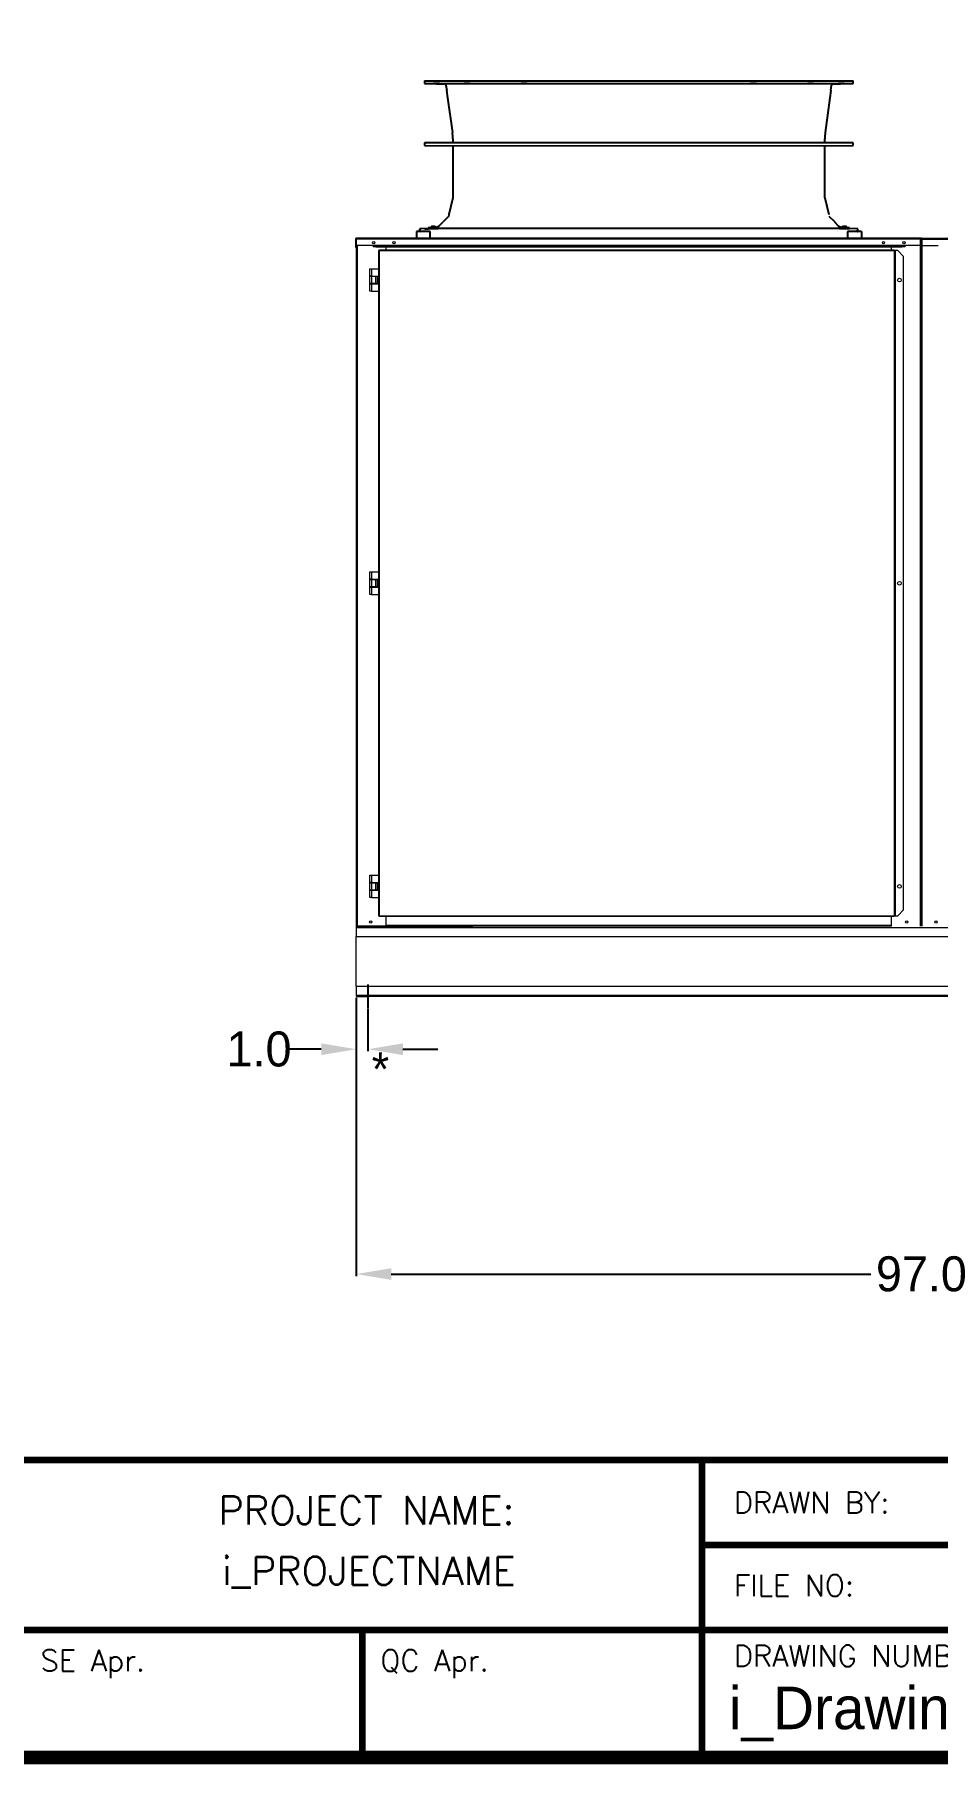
# Model space of a CAD drawing. Header units: inches. Extents: x 2468 to 2948, y -685 to -381.
# Drawn here: x 2783.1 to 2860.6, y -678.1 to -529.8 of the extents above; entities that cross this region are included whole.
import ezdxf
from ezdxf.enums import TextEntityAlignment as Align

# ---------------------------------------------------------------- set-up
doc = ezdxf.new("R2010")
doc.units = ezdxf.units.IN
doc.header["$MEASUREMENT"] = 0
doc.styles.add('SIMPLEX', font='SIMPLEX')
doc.dimstyles.get("Standard").update_dxf_attribs({"dimtxt": 3, "dimasz": 3, "dimexe": 0.18, "dimexo": 0.0625, "dimgap": 0.09, "dimtad": 0, "dimtih": 1, "dimtoh": 1, "dimdec": 1, "dimzin": 0, "dimdsep": 46, "dimtxsty": 'Standard', "dimcen": 0.09, "dimadec": 0, "dimazin": 0, "dimtfac": 1, "dimtdec": 1, "dimtofl": 0, "dimtmove": 0, "dimatfit": 3, "dimfxl": 1, "dimtolj": 1, "dimtzin": 0, "dimarcsym": 0})

# ---------------------------------------------------------------- blocks, each defined once
blk = doc.blocks.new('*D5')
at = {"color": 0, "lineweight": -2}
for p, q in [((2810.73, -612.36), (2810.73, -616.95)), ((2811.73, -613.29), (2811.73, -616.95)), ((2807.73, -616.77), (2804.73, -616.77)), ((2814.73, -616.77), (2817.73, -616.77))]:
    blk.add_line(p, q, dxfattribs=at)
at = {"color": 0}
for points in [[(2807.73, -616.27), (2807.73, -617.27), (2810.73, -616.77)], [(2814.73, -616.27), (2814.73, -617.27), (2811.73, -616.77)]]:
    blk.add_solid(points, dxfattribs=at)
at = {"color": 0, "insert": (2802.39, -616.77), "char_height": 3, "attachment_point": 5}
blk.add_mtext('\\A1;1.0', dxfattribs=at)
blk = doc.blocks.new('*D6')
at = {"color": 0, "lineweight": -2}
for p, q in [((2810.73, -612.42), (2810.73, -636.23)), ((2907.73, -612.29), (2907.73, -636.23)), ((2813.73, -636.05), (2854.89, -636.05)), ((2904.73, -636.05), (2863.57, -636.05))]:
    blk.add_line(p, q, dxfattribs=at)
at = {"color": 0}
for points in [[(2813.73, -635.55), (2813.73, -636.55), (2810.73, -636.05)], [(2904.73, -635.55), (2904.73, -636.55), (2907.73, -636.05)]]:
    blk.add_solid(points, dxfattribs=at)
at = {"color": 0, "insert": (2859.23, -636.05), "char_height": 3, "attachment_point": 5}
blk.add_mtext('\\A1;97.0', dxfattribs=at)

msp = doc.modelspace()

# ---------------------------------------------------------------- linework, layer by layer
at = {"color": 0, "linetype": 'Continuous', "lineweight": 25}
for p, q in [((2816.58, -533.73), (2816.58, -533.96)), ((2816.58, -533.73), (2821.97, -533.73)), ((2816.58, -533.96), (2817.23, -533.96)), ((2816.58, -533.96), (2821.97, -533.96)), ((2818.04, -533.97), (2818.28, -533.97)), ((2821.97, -533.73), (2853.39, -533.73)), ((2821.97, -533.96), (2853.39, -533.96)), ((2851.69, -533.97), (2851.93, -533.97)), ((2852.74, -533.96), (2853.39, -533.96)), ((2853.39, -533.96), (2853.39, -533.73)), ((2818.43, -534.11), (2818.5, -534.56)), ((2818.48, -534.56), (2818.57, -535.19)), ((2818.56, -535.19), (2818.98, -538.15)), ((2850.99, -538.15), (2851.4, -535.19)), ((2851.4, -535.19), (2851.49, -534.56)), ((2851.47, -534.56), (2851.53, -534.11)), ((2819.02, -539.03), (2816.58, -539.05)), ((2816.58, -539.05), (2816.58, -539.27)), ((2816.58, -539.27), (2819.02, -539.29)), ((2819.02, -538.7), (2819.02, -539.03)), ((2853.39, -539.05), (2819.02, -539.03)), ((2819.02, -539.29), (2853.39, -539.27)), ((2819.02, -539.29), (2819.02, -543.75)), ((2850.95, -539.03), (2850.95, -538.7)), ((2850.95, -543.75), (2850.95, -539.29)), ((2853.39, -539.27), (2853.39, -539.05)), ((2819.02, -543.75), (2818.69, -545.19)), ((2850.95, -543.75), (2851.28, -545.19)), ((2817.86, -546.15), (2818.2, -545.81)), ((2818.65, -545.36), (2818.18, -545.81)), ((2818.69, -545.19), (2818.65, -545.36)), ((2851.79, -545.81), (2851.32, -545.36)), ((2851.77, -545.81), (2852.1, -546.15)), ((2815.89, -546.64), (2815.89, -547.23)), ((2817.07, -546.64), (2815.89, -546.64)), ((2815.89, -547.23), (2817.07, -547.23)), ((2816.26, -546.41), (2816.18, -546.41)), ((2816.18, -546.41), (2816.18, -546.42)), ((2816.18, -546.42), (2816.18, -546.58)), ((2816.2, -546.58), (2816.2, -546.42)), ((2816.91, -546.4), (2816.26, -546.41)), ((2816.91, -546.34), (2816.91, -546.41)), ((2817.04, -546.34), (2816.91, -546.34)), ((2816.92, -546.41), (2816.91, -546.41)), ((2816.97, -546.41), (2816.92, -546.41)), ((2817.77, -546.34), (2817.04, -546.34)), ((2817.07, -547.23), (2817.07, -546.64)), ((2817.07, -547.23), (2852.9, -547.23)), ((2817.11, -546.3), (2817.11, -546.34)), ((2817.18, -546.3), (2817.11, -546.3)), ((2817.57, -546.3), (2817.18, -546.3)), ((2817.25, -546.22), (2817.25, -546.21)), ((2817.25, -546.21), (2817.26, -546.21)), ((2817.25, -546.21), (2817.25, -546.21)), ((2817.25, -546.21), (2817.25, -546.22)), ((2817.26, -546.21), (2817.26, -546.22)), ((2817.28, -546.21), (2817.28, -546.21)), ((2817.35, -546.21), (2817.35, -546.22)), ((2817.38, -546.22), (2817.38, -546.21)), ((2817.43, -546.21), (2817.43, -546.21)), ((2817.44, -546.21), (2817.44, -546.21)), ((2817.57, -546.3), (2817.86, -546.15)), ((2817.58, -546.34), (2817.57, -546.3)), ((2817.77, -546.41), (2817.77, -546.34)), ((2817.77, -546.37), (2852.19, -546.37)), ((2852.19, -546.4), (2817.77, -546.4)), ((2852.02, -546.64), (2852.02, -546.64)), ((2852.1, -546.15), (2852.39, -546.3)), ((2852.19, -546.34), (2852.19, -546.41)), ((2852.32, -546.34), (2852.19, -546.34)), ((2853.06, -546.34), (2852.32, -546.34)), ((2852.39, -546.3), (2852.39, -546.34)), ((2852.46, -546.3), (2852.39, -546.3)), ((2852.86, -546.3), (2852.46, -546.3)), ((2852.7, -546.21), (2852.7, -546.21)), ((2852.86, -546.34), (2852.86, -546.3)), ((2852.9, -546.64), (2852.9, -547.23)), ((2854.08, -546.64), (2852.9, -546.64)), ((2852.9, -547.23), (2854.08, -547.23)), ((2853.05, -546.41), (2852.99, -546.41)), ((2853.06, -546.41), (2853.05, -546.41)), ((2853.06, -546.41), (2853.06, -546.34)), ((2853.7, -546.41), (2853.06, -546.4)), ((2853.79, -546.41), (2853.7, -546.41)), ((2853.76, -546.58), (2853.77, -546.42)), ((2853.78, -546.58), (2853.79, -546.42)), ((2854.08, -546.64), (2854.08, -547.23))]:
    msp.add_line(p, q, dxfattribs=at)
at = {"color": 0, "linetype": 'Continuous', "lineweight": 15}
for p, q in [((2810.73, -547.31), (2810.66, -547.31)), ((2810.66, -547.31), (2810.66, -547.98)), ((2859.23, -547.23), (2810.73, -547.23)), ((2810.73, -547.31), (2810.73, -547.23)), ((2859.23, -547.31), (2810.73, -547.31)), ((2810.73, -547.85), (2810.73, -547.31)), ((2810.73, -547.31), (2810.73, -547.98)), ((2859.23, -547.31), (2859.16, -547.31)), ((2859.16, -547.98), (2859.16, -547.31)), ((2859.23, -547.23), (2907.73, -547.23)), ((2859.23, -547.31), (2859.23, -547.23)), ((2859.23, -547.31), (2859.23, -547.23)), ((2859.23, -547.31), (2907.73, -547.31)), ((2859.23, -547.85), (2859.23, -547.31)), ((2859.23, -547.98), (2859.23, -547.31)), ((2859.23, -547.85), (2859.23, -547.31)), ((2859.23, -547.98), (2859.23, -547.31)), ((2859.23, -547.31), (2859.31, -547.31)), ((2859.31, -547.98), (2859.31, -547.31)), ((2810.66, -547.98), (2810.73, -547.98)), ((2812.17, -547.85), (2810.73, -547.85)), ((2810.73, -547.85), (2810.73, -606.23)), ((2810.81, -547.85), (2810.81, -606.23)), ((2812.17, -547.85), (2812.17, -547.89)), ((2812.17, -547.85), (2857.8, -547.85)), ((2812.17, -547.85), (2812.17, -547.85)), ((2857.8, -547.85), (2812.17, -547.85)), ((2812.17, -547.89), (2812.17, -547.96)), ((2812.42, -547.9), (2812.17, -547.89)), ((2812.42, -547.97), (2812.17, -547.96)), ((2812.42, -547.9), (2812.42, -547.97)), ((2812.42, -547.9), (2857.54, -547.9)), ((2812.42, -547.97), (2857.54, -547.97)), ((2812.63, -548.29), (2812.63, -605.33)), ((2812.63, -548.29), (2812.71, -548.29)), ((2812.71, -548.29), (2812.71, -548.21)), ((2812.71, -548.21), (2856.89, -548.21)), ((2812.71, -548.29), (2812.71, -605.33)), ((2812.71, -548.29), (2856.89, -548.29)), ((2813.28, -547.97), (2813.28, -548.21)), ((2856.68, -548.21), (2856.68, -547.97)), ((2856.89, -548.21), (2856.89, -548.29)), ((2856.89, -548.29), (2856.89, -605.33)), ((2856.89, -548.29), (2856.97, -548.29)), ((2856.97, -548.29), (2856.97, -605.33)), ((2856.97, -605.33), (2856.97, -548.29)), ((2856.97, -548.29), (2856.97, -548.29)), ((2857.21, -548.29), (2856.97, -548.29)), ((2857.21, -548.29), (2857.71, -548.79)), ((2857.8, -547.89), (2857.54, -547.9)), ((2857.54, -547.9), (2857.54, -547.97)), ((2857.8, -547.96), (2857.54, -547.97)), ((2857.71, -604.83), (2857.71, -548.79)), ((2857.8, -547.89), (2857.8, -547.85)), ((2857.8, -547.85), (2857.8, -547.85)), ((2859.23, -547.85), (2857.8, -547.85)), ((2857.8, -547.89), (2857.8, -547.96)), ((2859.16, -606.23), (2859.16, -547.85)), ((2859.16, -547.98), (2859.23, -547.98)), ((2859.23, -547.85), (2860.67, -547.85)), ((2859.23, -547.85), (2859.23, -606.23)), ((2859.23, -547.85), (2859.23, -606.23)), ((2859.31, -547.98), (2859.23, -547.98)), ((2859.31, -606.23), (2859.31, -547.85)), ((2811.91, -550.47), (2811.91, -549.84)), ((2811.91, -549.84), (2812.03, -549.84)), ((2812.03, -549.84), (2812.03, -550.47)), ((2812.03, -549.84), (2812.63, -549.84)), ((2812.03, -550.47), (2811.91, -550.47)), ((2811.91, -551.12), (2811.91, -550.49)), ((2811.91, -550.49), (2812.03, -550.49)), ((2812.03, -551.12), (2811.91, -551.12)), ((2811.91, -551.77), (2811.91, -551.14)), ((2811.91, -551.14), (2812.03, -551.14)), ((2812.03, -551.77), (2811.91, -551.77)), ((2812.03, -550.47), (2812.63, -550.47)), ((2812.03, -550.49), (2812.03, -551.12)), ((2812.03, -550.49), (2812.41, -550.49)), ((2812.41, -551.12), (2812.03, -551.12)), ((2812.03, -551.14), (2812.03, -551.77)), ((2812.03, -551.14), (2812.63, -551.14)), ((2812.03, -551.77), (2812.63, -551.77)), ((2812.07, -550.47), (2812.07, -550.49)), ((2812.07, -551.12), (2812.07, -551.14)), ((2812.38, -550.49), (2812.38, -550.47)), ((2812.38, -551.14), (2812.38, -551.12)), ((2812.41, -551.12), (2812.41, -550.49)), ((2812.41, -550.49), (2812.54, -550.49)), ((2812.54, -551.12), (2812.41, -551.12)), ((2812.54, -550.49), (2812.54, -551.12)), ((2811.91, -576.47), (2811.91, -575.84)), ((2811.91, -575.84), (2812.03, -575.84)), ((2812.03, -576.47), (2811.91, -576.47)), ((2811.91, -577.12), (2811.91, -576.49)), ((2811.91, -576.49), (2812.03, -576.49)), ((2812.03, -575.84), (2812.03, -576.47)), ((2812.03, -575.84), (2812.63, -575.84)), ((2812.03, -576.47), (2812.63, -576.47)), ((2812.03, -576.49), (2812.03, -577.12)), ((2812.03, -576.49), (2812.41, -576.49)), ((2812.07, -576.47), (2812.07, -576.49)), ((2812.38, -576.49), (2812.38, -576.47)), ((2812.41, -577.12), (2812.41, -576.49)), ((2812.41, -576.49), (2812.54, -576.49)), ((2812.54, -576.49), (2812.54, -577.12)), ((2812.03, -577.12), (2811.91, -577.12)), ((2811.91, -577.77), (2811.91, -577.14)), ((2811.91, -577.14), (2812.03, -577.14)), ((2812.03, -577.77), (2811.91, -577.77)), ((2812.41, -577.12), (2812.03, -577.12)), ((2812.03, -577.14), (2812.03, -577.77)), ((2812.03, -577.14), (2812.63, -577.14)), ((2812.03, -577.77), (2812.63, -577.77)), ((2812.07, -577.12), (2812.07, -577.14)), ((2812.38, -577.14), (2812.38, -577.12)), ((2812.54, -577.12), (2812.41, -577.12)), ((2811.91, -602.47), (2811.91, -601.84)), ((2811.91, -601.84), (2812.03, -601.84)), ((2812.03, -601.84), (2812.03, -602.47)), ((2812.03, -601.84), (2812.63, -601.84)), ((2812.03, -602.47), (2811.91, -602.47)), ((2811.91, -603.12), (2811.91, -602.49)), ((2811.91, -602.49), (2812.03, -602.49)), ((2812.03, -603.12), (2811.91, -603.12)), ((2811.91, -603.77), (2811.91, -603.14)), ((2811.91, -603.14), (2812.03, -603.14)), ((2812.03, -602.47), (2812.63, -602.47)), ((2812.03, -602.49), (2812.03, -603.12)), ((2812.03, -602.49), (2812.41, -602.49)), ((2812.41, -603.12), (2812.03, -603.12)), ((2812.03, -603.14), (2812.03, -603.77)), ((2812.03, -603.14), (2812.63, -603.14)), ((2812.07, -602.47), (2812.07, -602.49)), ((2812.07, -603.12), (2812.07, -603.14)), ((2812.38, -602.49), (2812.38, -602.47)), ((2812.38, -603.14), (2812.38, -603.12)), ((2812.41, -603.12), (2812.41, -602.49)), ((2812.41, -602.49), (2812.54, -602.49)), ((2812.54, -603.12), (2812.41, -603.12)), ((2812.54, -602.49), (2812.54, -603.12)), ((2812.03, -603.77), (2811.91, -603.77)), ((2812.03, -603.77), (2812.63, -603.77)), ((2857.71, -604.83), (2857.21, -605.33)), ((2810.81, -606.23), (2810.73, -606.23)), ((2810.73, -606.23), (2810.73, -606.34)), ((2810.73, -606.34), (2907.73, -606.34)), ((2810.73, -606.34), (2810.73, -607.11)), ((2820.73, -606.34), (2810.73, -606.34)), ((2813.28, -606.23), (2810.81, -606.23)), ((2812.63, -605.33), (2812.71, -605.33)), ((2812.71, -605.33), (2856.89, -605.33)), ((2812.71, -605.4), (2812.71, -605.33)), ((2856.89, -605.4), (2812.71, -605.4)), ((2813.28, -605.4), (2813.28, -606.23)), ((2856.68, -606.16), (2813.28, -606.16)), ((2856.68, -606.23), (2813.28, -606.23)), ((2856.68, -606.23), (2856.68, -605.4)), ((2856.89, -605.33), (2856.97, -605.33)), ((2856.89, -605.33), (2856.89, -605.4)), ((2856.97, -605.33), (2856.97, -605.33)), ((2856.97, -605.33), (2857.21, -605.33)), ((2810.73, -607.11), (2907.73, -607.11)), ((2810.73, -611.36), (2810.73, -607.11)), ((2810.73, -611.36), (2907.73, -611.36)), ((2810.73, -611.36), (2810.73, -612.13)), ((2810.73, -612.13), (2907.73, -612.13)), ((2810.73, -612.13), (2810.73, -612.23)), ((2810.73, -612.23), (2907.73, -612.23))]:
    msp.add_line(p, q, dxfattribs=at)
at = {"color": 0}
for p, q in [((2810.73, -612.23), (2811.73, -612.23)), ((2811.73, -611.23), (2811.73, -613.23))]:
    msp.add_line(p, q, dxfattribs=at)
at = {"color": 0, "lineweight": 25}
for p, q in [((2738.35, -652), (2884.15, -652)), ((2840.41, -652), (2840.41, -666.58)), ((2840.41, -659.29), (2884.15, -659.29)), ((2840.41, -666.58), (2840.41, -659.29)), ((2884.15, -666.58), (2738.35, -666.58)), ((2811.25, -666.58), (2811.25, -677.52)), ((2840.41, -666.58), (2840.41, -677.52))]:
    msp.add_line(p, q, dxfattribs=at)
for points, const_width in [([(2475.91, -677.52), (2942.47, -677.52), (2942.47, -385.92), (2475.91, -385.92), (2475.91, -677.52)], 1.17), ([(2942.47, -652), (2592.55, -652), (2592.55, -677.52)], 0.583), ([(2840.41, -652), (2840.41, -677.52)], 0.583), ([(2884.15, -659.29), (2840.41, -659.29), (2840.41, -677.52)], 0.583), ([(2884.15, -666.58), (2738.35, -666.58)], 0.583), ([(2811.25, -666.58), (2811.25, -677.52)], 0.583)]:
    msp.add_lwpolyline(points, dxfattribs=dict(at, const_width=const_width))
at = {"color": 0, "linetype": 'Continuous', "lineweight": 15}
for centre, radius in [((2812.23, -547.61), 0.0995), ((2813.98, -547.61), 0.0995), ((2855.98, -547.61), 0.0995), ((2857.73, -547.61), 0.0995), ((2857.35, -550.81), 0.156), ((2857.35, -576.81), 0.156), ((2857.35, -602.81), 0.156), ((2811.98, -605.86), 0.0995), ((2857.98, -605.86), 0.0995), ((2860.48, -605.86), 0.0995)]:
    msp.add_circle(centre, radius, dxfattribs=at)
at = {"color": 0, "linetype": 'Continuous', "lineweight": 25}
for centre, radius, start, end in [((2815.08, -538.7), 3.94, 0, 8.0002), ((2854.88, -538.7), 3.94, 171.9998, 180), ((2816.24, -546.58), 0.0591, 181, 270), ((2852.62, -546.51), 0.316, 111.9844, 137.4745), ((2852.62, -546.51), 0.316, 42.5255, 68.0514)]:
    msp.add_arc(centre, radius, start, end, dxfattribs=at)
at = {"color": 0, "linetype": 'Continuous', "lineweight": 15}
for centre, radius, start, end in [((2810.73, -547.31), 0.0757, 90, 180), ((2810.73, -547.31), 0.001, 90, 180), ((2859.23, -547.31), 0.0757, 90, 180), ((2859.23, -547.31), 0.0757, 0, 90), ((2859.23, -547.31), 0.001, 90, 180), ((2859.23, -547.31), 0.001, 0, 90)]:
    msp.add_arc(centre, radius, start, end, dxfattribs=at)
at = {"color": 0, "linetype": 'Continuous', "lineweight": 25}
for points, knots in [([(2817.23, -533.96), (2817.23, -533.96), (2817.23, -533.96), (2817.26, -533.96), (2817.31, -533.96), (2817.39, -533.96), (2817.48, -533.96), (2817.59, -533.97), (2817.71, -533.97), (2817.84, -533.97), (2817.95, -533.97), (2818.02, -533.97), (2818.04, -533.97)], [0, 0, 0, 0, 0.085907, 0.192945, 0.303087, 0.410126, 0.520268, 0.62731, 0.737455, 0.844501, 0.954651, 1, 1, 1, 1]), ([(2817.37, -533.96), (2817.38, -533.96), (2817.41, -533.96), (2817.48, -533.96), (2817.56, -533.96), (2817.65, -533.96), (2817.73, -533.96), (2817.8, -533.96), (2817.85, -533.96), (2817.87, -533.96), (2817.86, -533.96), (2817.84, -533.96), (2817.8, -533.96), (2817.73, -533.96), (2817.65, -533.96), (2817.56, -533.96), (2817.48, -533.96), (2817.41, -533.96), (2817.36, -533.96), (2817.35, -533.96), (2817.35, -533.96), (2817.37, -533.96), (2817.37, -533.96)], [0, 0, 0, 0, 0.053684, 0.107369, 0.161054, 0.214742, 0.268431, 0.32212, 0.375808, 0.429494, 0.483179, 0.5, 0.553684, 0.607368, 0.661054, 0.714742, 0.768431, 0.82212, 0.875808, 0.929494, 0.983178, 1, 1, 1, 1]), ([(2818.43, -534.11), (2818.43, -534.09), (2818.42, -534.05), (2818.39, -534.01), (2818.34, -533.98), (2818.3, -533.97), (2818.28, -533.97), (2818.28, -533.97)], [0, 0, 0, 0, 0.236553, 0.473094, 0.709954, 0.947343, 1, 1, 1, 1]), ([(2820.07, -533.96), (2820.09, -533.96), (2820.14, -533.96), (2820.22, -533.96), (2820.31, -533.96), (2820.39, -533.96), (2820.46, -533.96), (2820.5, -533.96), (2820.51, -533.96), (2820.5, -533.96), (2820.46, -533.96), (2820.42, -533.96), (2820.36, -533.96), (2820.28, -533.96), (2820.19, -533.96), (2820.11, -533.96), (2820.05, -533.96), (2820.01, -533.96), (2819.99, -533.96), (2820.01, -533.96), (2820.04, -533.96), (2820.06, -533.96), (2820.07, -533.96)], [0, 0, 0, 0, 0.053685, 0.107369, 0.161054, 0.214742, 0.268431, 0.32212, 0.375808, 0.429494, 0.483179, 0.5, 0.553684, 0.607369, 0.661054, 0.714742, 0.768431, 0.82212, 0.875808, 0.929494, 0.983179, 1, 1, 1, 1]), ([(2825.04, -533.96), (2825.07, -533.96), (2825.12, -533.96), (2825.21, -533.96), (2825.29, -533.96), (2825.35, -533.96), (2825.39, -533.96), (2825.4, -533.96), (2825.38, -533.96), (2825.33, -533.96), (2825.28, -533.96), (2825.22, -533.96), (2825.15, -533.96), (2825.07, -533.96), (2824.99, -533.96), (2824.93, -533.96), (2824.89, -533.96), (2824.88, -533.96), (2824.9, -533.96), (2824.95, -533.96), (2825, -533.96), (2825.03, -533.96), (2825.04, -533.96)], [0, 0, 0, 0, 0.053684, 0.107369, 0.161054, 0.214742, 0.268431, 0.32212, 0.375808, 0.429494, 0.483178, 0.5, 0.553684, 0.607369, 0.661055, 0.714742, 0.768431, 0.82212, 0.875808, 0.929494, 0.983179, 1, 1, 1, 1]), ([(2845.01, -533.96), (2845.02, -533.96), (2845.06, -533.96), (2845.08, -533.96), (2845.08, -533.96), (2845.05, -533.96), (2844.99, -533.96), (2844.91, -533.96), (2844.82, -533.96), (2844.74, -533.96), (2844.68, -533.96), (2844.63, -533.96), (2844.59, -533.96), (2844.57, -533.96), (2844.57, -533.96), (2844.61, -533.96), (2844.66, -533.96), (2844.74, -533.96), (2844.83, -533.96), (2844.91, -533.96), (2844.97, -533.96), (2845, -533.96), (2845.01, -533.96)], [0, 0, 0, 0, 0.053685, 0.107369, 0.161054, 0.214742, 0.268431, 0.32212, 0.375808, 0.429494, 0.483179, 0.5, 0.553684, 0.607369, 0.661054, 0.714742, 0.768431, 0.82212, 0.875808, 0.929494, 0.983179, 1, 1, 1, 1]), ([(2849.95, -533.96), (2849.96, -533.96), (2849.98, -533.96), (2849.96, -533.96), (2849.93, -533.96), (2849.86, -533.96), (2849.78, -533.96), (2849.7, -533.96), (2849.61, -533.96), (2849.54, -533.96), (2849.5, -533.96), (2849.47, -533.96), (2849.45, -533.96), (2849.46, -533.96), (2849.5, -533.96), (2849.56, -533.96), (2849.64, -533.96), (2849.73, -533.96), (2849.81, -533.96), (2849.89, -533.96), (2849.93, -533.96), (2849.95, -533.96), (2849.95, -533.96)], [0, 0, 0, 0, 0.053684, 0.107369, 0.161054, 0.214742, 0.268431, 0.32212, 0.375808, 0.429494, 0.483178, 0.5, 0.553684, 0.607369, 0.661055, 0.714742, 0.768431, 0.82212, 0.875808, 0.929494, 0.983179, 1, 1, 1, 1]), ([(2851.69, -533.97), (2851.67, -533.97), (2851.63, -533.98), (2851.59, -534), (2851.55, -534.04), (2851.54, -534.08), (2851.53, -534.1), (2851.53, -534.11)], [0, 0, 0, 0, 0.237768, 0.475541, 0.713069, 0.950081, 1, 1, 1, 1]), ([(2851.93, -533.97), (2851.97, -533.97), (2852.06, -533.97), (2852.2, -533.97), (2852.33, -533.97), (2852.44, -533.96), (2852.54, -533.96), (2852.62, -533.96), (2852.69, -533.96), (2852.72, -533.96), (2852.74, -533.96), (2852.74, -533.96), (2852.74, -533.96)], [0, 0, 0, 0, 0.107042, 0.217187, 0.324229, 0.434374, 0.541414, 0.651557, 0.758592, 0.868733, 0.975764, 1, 1, 1, 1]), ([(2852.61, -533.96), (2852.61, -533.96), (2852.61, -533.96), (2852.56, -533.96), (2852.5, -533.96), (2852.42, -533.96), (2852.33, -533.96), (2852.24, -533.96), (2852.17, -533.96), (2852.12, -533.96), (2852.1, -533.96), (2852.1, -533.96), (2852.11, -533.96), (2852.16, -533.96), (2852.22, -533.96), (2852.3, -533.96), (2852.39, -533.96), (2852.47, -533.96), (2852.54, -533.96), (2852.59, -533.96), (2852.61, -533.96), (2852.61, -533.96), (2852.61, -533.96)], [0, 0, 0, 0, 0.053685, 0.107368, 0.161055, 0.214742, 0.268432, 0.322121, 0.375809, 0.429494, 0.483179, 0.5, 0.553685, 0.607369, 0.661055, 0.714742, 0.768431, 0.822121, 0.875809, 0.929494, 0.983179, 1, 1, 1, 1]), ([(2816.2, -546.42), (2816.19, -546.42), (2816.19, -546.42), (2816.18, -546.42), (2816.18, -546.42), (2816.18, -546.42)], [0, 0, 0, 0, 0.5, 0.5, 1, 1, 1, 1]), ([(2816.26, -546.64), (2816.25, -546.64), (2816.24, -546.64), (2816.23, -546.63), (2816.22, -546.63), (2816.21, -546.62), (2816.21, -546.61), (2816.2, -546.6), (2816.2, -546.59), (2816.2, -546.58)], [0, 0, 0, 0, 0.25, 0.25, 0.5, 0.5, 0.75, 0.75, 1, 1, 1, 1]), ([(2816.91, -546.41), (2816.9, -546.41), (2816.86, -546.41), (2816.8, -546.41), (2816.74, -546.41), (2816.68, -546.41), (2816.64, -546.41), (2816.63, -546.41), (2816.63, -546.41), (2816.63, -546.41), (2816.67, -546.41), (2816.72, -546.41), (2816.78, -546.41), (2816.85, -546.41), (2816.89, -546.41), (2816.91, -546.41)], [0, 0, 0, 0, 0.056542, 0.140133, 0.223723, 0.307311, 0.390897, 0.474479, 0.500668, 0.584253, 0.667837, 0.751422, 0.835011, 0.918601, 1, 1, 1, 1]), ([(2817.77, -546.41), (2817.77, -546.41), (2817.77, -546.41), (2817.71, -546.41), (2817.62, -546.41), (2817.49, -546.41), (2817.34, -546.41), (2817.19, -546.41), (2817.09, -546.41), (2817.02, -546.41), (2816.99, -546.41), (2816.97, -546.41)], [0, 0, 0, 0, 0.08774, 0.218186, 0.348637, 0.479093, 0.609552, 0.740009, 0.870464, 0.911349, 1, 1, 1, 1]), ([(2817.23, -546.21), (2817.22, -546.22), (2817.18, -546.23), (2817.14, -546.26), (2817.12, -546.29), (2817.11, -546.3)], [0, 0, 0, 0, 0.327422, 0.724009, 1, 1, 1, 1]), ([(2817.24, -546.21), (2817.24, -546.21), (2817.23, -546.21), (2817.23, -546.21), (2817.23, -546.21)], [0, 0, 0, 0, 0.874699, 1, 1, 1, 1]), ([(2817.24, -546.21), (2817.24, -546.21), (2817.25, -546.21), (2817.25, -546.21), (2817.25, -546.21)], [0, 0, 0, 0, 0.4996563, 1, 1, 1, 1]), ([(2817.25, -546.21), (2817.25, -546.21), (2817.25, -546.21), (2817.25, -546.21), (2817.25, -546.21), (2817.25, -546.21)], [0, 0, 0, 0, 0.1143518, 0.9074961, 1, 1, 1, 1]), ([(2817.3, -546.21), (2817.3, -546.21), (2817.29, -546.21), (2817.27, -546.22), (2817.26, -546.22), (2817.26, -546.22), (2817.25, -546.22), (2817.25, -546.22), (2817.25, -546.21), (2817.25, -546.21)], [0, 0, 0, 0, 0.175487, 0.351146, 0.522558, 0.601245, 0.767206, 0.93307, 1, 1, 1, 1]), ([(2817.28, -546.21), (2817.28, -546.21), (2817.28, -546.21), (2817.28, -546.21), (2817.27, -546.21), (2817.26, -546.21), (2817.26, -546.21), (2817.26, -546.21)], [0, 0, 0, 0, 0.2464974, 0.4933322, 0.7330389, 0.972083, 1, 1, 1, 1]), ([(2817.28, -546.21), (2817.28, -546.21), (2817.28, -546.21), (2817.29, -546.21), (2817.29, -546.21)], [0, 0, 0, 0, 0.874185, 1, 1, 1, 1]), ([(2817.3, -546.21), (2817.3, -546.21), (2817.31, -546.21), (2817.32, -546.21), (2817.32, -546.21), (2817.33, -546.21), (2817.33, -546.21), (2817.33, -546.21)], [0, 0, 0, 0, 0.246483, 0.493347, 0.733061, 0.972099, 1, 1, 1, 1]), ([(2817.4, -546.21), (2817.4, -546.21), (2817.4, -546.21), (2817.39, -546.22), (2817.38, -546.22), (2817.37, -546.22), (2817.35, -546.22), (2817.34, -546.21), (2817.33, -546.21), (2817.33, -546.21)], [0, 0, 0, 0, 0.145992, 0.292129, 0.434742, 0.573234, 0.710145, 0.848574, 1, 1, 1, 1]), ([(2817.34, -546.21), (2817.34, -546.21), (2817.35, -546.21), (2817.35, -546.21), (2817.35, -546.21)], [0, 0, 0, 0, 0.095383, 1, 1, 1, 1]), ([(2817.38, -546.21), (2817.38, -546.21), (2817.37, -546.21), (2817.36, -546.21), (2817.36, -546.21), (2817.35, -546.21)], [0, 0, 0, 0, 0.5, 0.5, 1, 1, 1, 1]), ([(2817.38, -546.21), (2817.39, -546.21), (2817.39, -546.21), (2817.4, -546.21), (2817.4, -546.21)], [0, 0, 0, 0, 0.874189, 1, 1, 1, 1]), ([(2817.4, -546.21), (2817.4, -546.21), (2817.4, -546.21), (2817.41, -546.21), (2817.41, -546.21), (2817.42, -546.21), (2817.42, -546.21), (2817.42, -546.21)], [0, 0, 0, 0, 0.246496, 0.493367, 0.733073, 0.972083, 1, 1, 1, 1]), ([(2817.46, -546.22), (2817.46, -546.22), (2817.46, -546.22), (2817.45, -546.22), (2817.45, -546.22), (2817.44, -546.21), (2817.43, -546.21), (2817.42, -546.21)], [0, 0, 0, 0, 0.0732586, 0.3003068, 0.5247839, 0.751732, 1, 1, 1, 1]), ([(2817.44, -546.21), (2817.44, -546.21), (2817.44, -546.21), (2817.43, -546.21), (2817.43, -546.21), (2817.43, -546.21)], [0, 0, 0, 0, 0.352869, 0.706243, 1, 1, 1, 1]), ([(2817.57, -546.29), (2817.56, -546.28), (2817.53, -546.26), (2817.49, -546.23), (2817.46, -546.22), (2817.45, -546.21)], [0, 0, 0, 0, 0.351375, 0.742096, 1, 1, 1, 1]), ([(2852.99, -546.41), (2852.97, -546.41), (2852.94, -546.41), (2852.89, -546.41), (2852.88, -546.41), (2852.86, -546.41), (2852.85, -546.41), (2852.82, -546.41), (2852.8, -546.41), (2852.77, -546.41), (2852.76, -546.41), (2852.74, -546.41), (2852.72, -546.41), (2852.69, -546.41), (2852.67, -546.41), (2852.63, -546.41), (2852.62, -546.41), (2852.6, -546.41), (2852.58, -546.41), (2852.55, -546.41), (2852.53, -546.41), (2852.49, -546.41), (2852.48, -546.41), (2852.46, -546.41), (2852.45, -546.41), (2852.42, -546.41), (2852.4, -546.41), (2852.36, -546.41), (2852.34, -546.41), (2852.31, -546.41), (2852.29, -546.41), (2852.26, -546.41), (2852.25, -546.41), (2852.23, -546.41), (2852.22, -546.41), (2852.21, -546.41), (2852.2, -546.41), (2852.19, -546.41), (2852.19, -546.41), (2852.19, -546.41)], [0, 0, 0, 0, 0.125, 0.125, 0.15625, 0.15625, 0.1875, 0.1875, 0.25, 0.25, 0.28125, 0.28125, 0.3125, 0.3125, 0.375, 0.375, 0.40625, 0.40625, 0.4375, 0.4375, 0.5, 0.5, 0.53125, 0.53125, 0.5625, 0.5625, 0.625, 0.625, 0.6875, 0.6875, 0.75, 0.75, 0.8125, 0.8125, 0.875, 0.875, 0.9375, 0.9375, 1, 1, 1, 1]), ([(2852.53, -546.21), (2852.53, -546.21), (2852.52, -546.21), (2852.51, -546.22), (2852.51, -546.22), (2852.51, -546.22), (2852.51, -546.22)], [0, 0, 0, 0, 0.310012, 0.620284, 0.923072, 1, 1, 1, 1]), ([(2852.53, -546.21), (2852.53, -546.21), (2852.54, -546.21), (2852.54, -546.21), (2852.54, -546.21), (2852.54, -546.21)], [0, 0, 0, 0, 0.336266, 0.673008, 1, 1, 1, 1]), ([(2852.61, -546.21), (2852.61, -546.21), (2852.6, -546.21), (2852.58, -546.22), (2852.57, -546.22), (2852.56, -546.22), (2852.55, -546.22), (2852.54, -546.21), (2852.54, -546.21), (2852.54, -546.21)], [0, 0, 0, 0, 0.154655, 0.309459, 0.460521, 0.607228, 0.75226, 0.898895, 1, 1, 1, 1]), ([(2852.54, -546.21), (2852.54, -546.21), (2852.54, -546.21), (2852.54, -546.21), (2852.54, -546.21)], [0, 0, 0, 0, 0.722606, 1, 1, 1, 1]), ([(2852.61, -546.21), (2852.61, -546.21), (2852.62, -546.21), (2852.63, -546.21), (2852.63, -546.21), (2852.64, -546.21)], [0, 0, 0, 0, 0.5, 0.5, 1, 1, 1, 1]), ([(2852.7, -546.21), (2852.7, -546.21), (2852.7, -546.21), (2852.7, -546.22), (2852.69, -546.22), (2852.68, -546.22), (2852.66, -546.22), (2852.65, -546.21), (2852.64, -546.21), (2852.64, -546.21)], [0, 0, 0, 0, 0.095307, 0.250124, 0.40119, 0.547904, 0.692937, 0.839576, 1, 1, 1, 1]), ([(2852.7, -546.21), (2852.7, -546.21), (2852.7, -546.21), (2852.71, -546.21), (2852.71, -546.21), (2852.72, -546.21), (2852.72, -546.21)], [0, 0, 0, 0, 0.327625, 0.645743, 0.962962, 1, 1, 1, 1]), ([(2852.74, -546.22), (2852.74, -546.22), (2852.74, -546.22), (2852.74, -546.22), (2852.74, -546.22), (2852.73, -546.21), (2852.73, -546.21), (2852.72, -546.21), (2852.72, -546.21)], [0, 0, 0, 0, 0.014816, 0.128804, 0.369196, 0.609467, 0.853324, 1, 1, 1, 1]), ([(2853.71, -546.64), (2853.72, -546.64), (2853.73, -546.64), (2853.75, -546.63), (2853.76, -546.61), (2853.76, -546.59), (2853.76, -546.58)], [0, 0, 0, 0, 0.250003, 0.500004, 0.750006, 1, 1, 1, 1]), ([(2853.78, -546.58), (2853.78, -546.59), (2853.78, -546.6), (2853.78, -546.61), (2853.77, -546.62), (2853.76, -546.63), (2853.75, -546.63), (2853.74, -546.64), (2853.73, -546.64), (2853.72, -546.64)], [0, 0, 0, 0, 0.25, 0.25, 0.5, 0.5, 0.75, 0.75, 1, 1, 1, 1]), ([(2853.79, -546.42), (2853.79, -546.42), (2853.78, -546.42), (2853.78, -546.42), (2853.77, -546.42), (2853.77, -546.42)], [0, 0, 0, 0, 0.5, 0.5, 1, 1, 1, 1]), ([(2853.79, -546.42), (2853.79, -546.41), (2853.79, -546.41), (2853.79, -546.41), (2853.79, -546.41)], [0, 0, 0, 0, 0.999997, 1, 1, 1, 1])]:
    msp.add_open_spline(points, degree=3, knots=knots, dxfattribs=at)
for points in [[(2816.18, -546.58), (2816.18, -546.58), (2816.19, -546.58), (2816.2, -546.58)], [(2817.44, -546.21), (2817.45, -546.21), (2817.45, -546.21), (2817.46, -546.22)], [(2853.76, -546.58), (2853.78, -546.58), (2853.78, -546.58), (2853.78, -546.58)]]:
    msp.add_open_spline(points, degree=3, dxfattribs=at)

# ---------------------------------------------------------------- texts
at = {"color": 0, "text_generation_flag": 2}
msp.add_text('*', height=2.89, dxfattribs=at).set_placement((2813.56, -619.92))
at = {"color": 0, "lineweight": 25, "style": 'SIMPLEX'}
for s, p in [('PROJECT NAME:', (2811.61, -657.53)), ('i_PROJECTNAME', (2811.8, -662.71))]:
    msp.add_text(s, height=2.4203, dxfattribs=at).set_placement(p, align=Align.CENTER)
for s, height, p in [('DRAWN BY:', 1.822, (2843.14, -656.56)), ('FILE NO:', 1.822, (2843.14, -663.67)), ('SE Apr.', 1.822, (2783.64, -670.1)), ('QC Apr.', 1.822, (2812.8, -670.1)), ('DRAWING NUMBER:', 1.8225, (2843.14, -669.71))]:
    msp.add_text(s, height=height, dxfattribs=at).set_placement(p)
at = {"color": 0, "lineweight": 25}
msp.add_text('i_DrawingNumber', height=3.645, dxfattribs=at).set_placement((2862.21, -675.08), align=Align.CENTER)

# ---------------------------------------------------------------- dimensions: what is measured, and where the dimension line sits
at = {"color": 0}
dim = msp.add_linear_dim(base=(2810.73, -616.77), p1=(2811.73, -613.23), p2=(2810.73, -612.29), angle=180, dimstyle='Standard', dxfattribs=at)
dim.commit()
dim.dimension.update_dxf_attribs({"geometry": '*D5', "text_midpoint": (2802.39, -616.77)})
dim = msp.add_linear_dim(base=(2810.73, -636.05), p1=(2907.73, -612.23), p2=(2810.73, -612.36), angle=180, dimstyle='Standard', dxfattribs=at)
dim.commit()
dim.dimension.update_dxf_attribs({"geometry": '*D6', "text_midpoint": (2859.23, -636.05), "dimtype": 160})

doc.saveas('drawing.dxf')
